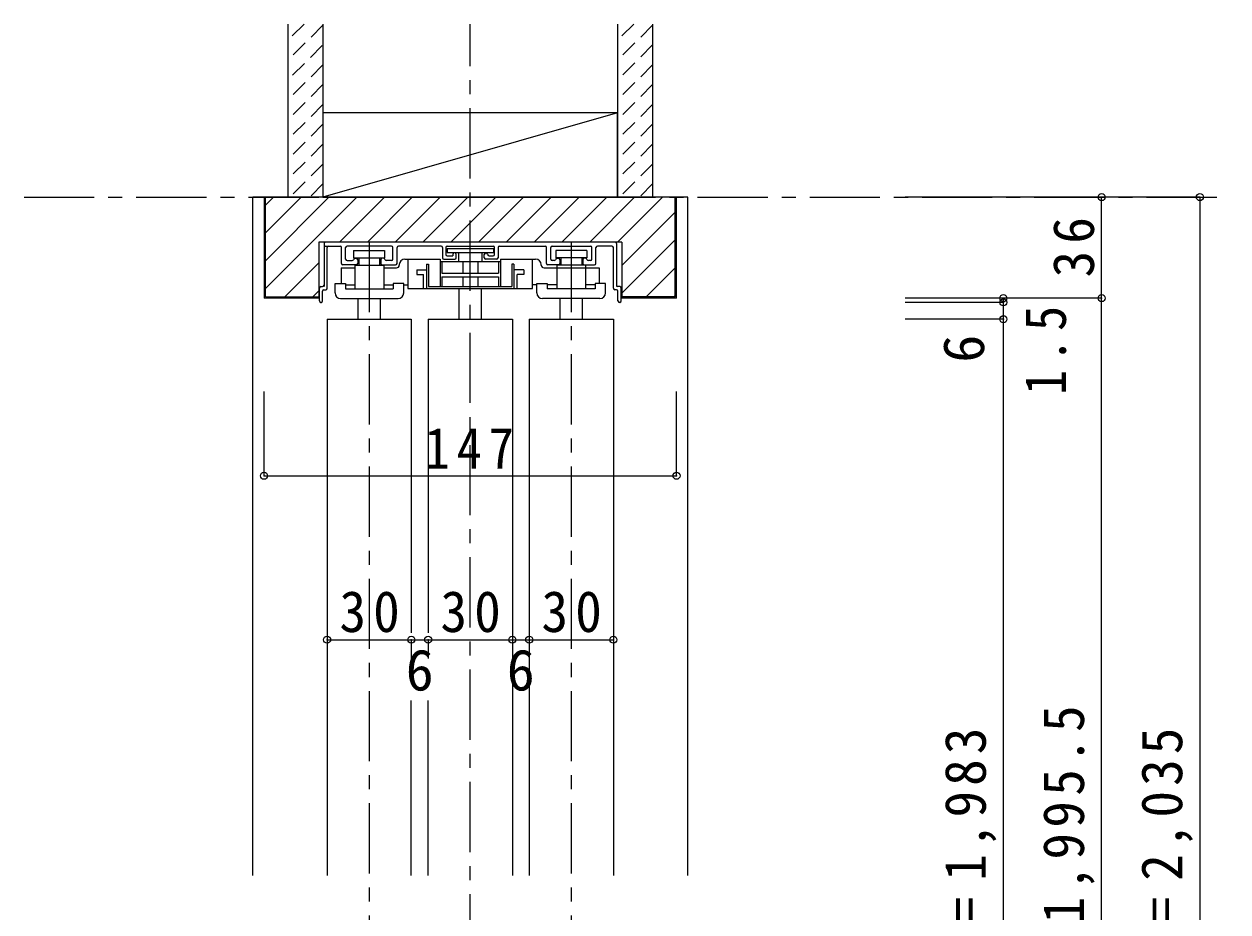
# Model space of a CAD drawing. Units: millimetres at full size, sheet at 1:5. Extents: x -973 to 977, y -701 to 696.
# Drawn here: x 71.7 to 500.7, y -318.8 to -2.5 of the extents above; entities that cross this region are included whole.
import ezdxf
from ezdxf.enums import TextEntityAlignment as Align

# ---------------------------------------------------------------- set-up
doc = ezdxf.new("R2010")
doc.units = ezdxf.units.MM
doc.header["$LTSCALE"] = 5
doc.header["$PDMODE"] = 32
doc.header["$PDSIZE"] = 2.5
doc.linetypes.add('CHAIN1', pattern=[8, 5, -1, 1, -1])
doc.linetypes.add('DASHED1', pattern=[1.8, 1.2, -0.6])
for name, color, linetype in [('0-1_通り芯', 4, 'CHAIN1'), ('0-2_柱', 7, 'Continuous'), ('0-3_仕上げ', 7, 'Continuous'), ('0-4_枠', 3, 'Continuous'), ('0-6_扉', 6, 'Continuous'), ('0-7_金物', 7, 'Continuous'), ('0-A_文字', 3, 'Continuous'), ('0-B_寸法', 7, 'Continuous'), ('0-C_ハッチ', 4, 'DASHED1')]:
    doc.layers.add(name, color=color, linetype=linetype)
doc.styles.add('ＭＳ ゴシック', font='')
doc.styles.get('ＭＳ ゴシック').set_extended_font_data('MS Gothic')

msp = doc.modelspace()

# ---------------------------------------------------------------- linework, layer by layer
at = {"layer": '0-1_通り芯'}
for p, q in [((230.653, -577.5), (230.653, -2.5)), ((71.653, -64.151), (500.653, -64.151)), ((194.653, -80.151), (194.653, -555.5)), ((266.653, -80.151), (266.653, -555.5))]:
    msp.add_line(p, q, dxfattribs=at)
at = {"layer": '0-2_柱'}
for p, q in [((178.153, -34.151), (178.153, -64.151)), ((283.153, -34.151), (178.153, -34.151)), ((283.153, -34.151), (178.153, -64.151)), ((283.153, -64.151), (283.153, -34.151)), ((178.153, -64.151), (283.153, -64.151))]:
    msp.add_line(p, q, dxfattribs=at)
at = {"layer": '0-3_仕上げ', "color": 2}
for p, q in [((165.653, -2.5), (165.653, -64.151)), ((178.153, -2.5), (178.153, -64.151)), ((283.153, -2.5), (283.153, -64.151)), ((295.653, -2.5), (295.653, -64.151)), ((178.153, -64.151), (165.653, -64.151)), ((295.653, -64.151), (283.153, -64.151))]:
    msp.add_line(p, q, dxfattribs=at)
at = {"layer": '0-4_枠', "color": 4}
for p, q in [((157.153, -64.151), (153.153, -64.151)), ((153.153, -305.826), (153.153, -64.151)), ((308.153, -64.151), (304.153, -64.151)), ((308.153, -305.826), (308.153, -64.151))]:
    msp.add_line(p, q, dxfattribs=at)
at = {"layer": '0-4_枠'}
for p, q in [((157.153, -64.151), (157.153, -100.151)), ((304.153, -64.151), (157.153, -64.151)), ((157.653, -99.651), (157.653, -64.151)), ((303.653, -99.651), (303.653, -64.151)), ((304.153, -100.151), (304.153, -64.151)), ((176.653, -100.151), (157.153, -100.151)), ((157.653, -99.651), (176.653, -99.651)), ((303.653, -99.651), (284.653, -99.651)), ((304.153, -100.151), (284.653, -100.151))]:
    msp.add_line(p, q, dxfattribs=at)
at = {"layer": '0-6_扉'}
for p, q in [((179.653, -107.651), (209.653, -107.651)), ((179.653, -107.651), (179.653, -305.826)), ((209.653, -107.651), (209.653, -219.351)), ((215.653, -107.651), (245.653, -107.651)), ((215.653, -107.651), (215.653, -219.351)), ((245.653, -107.651), (245.653, -305.826)), ((251.653, -107.651), (281.653, -107.651)), ((251.653, -107.651), (251.653, -305.826)), ((281.653, -107.651), (281.653, -305.826)), ((209.653, -305.826), (209.653, -243.51)), ((215.653, -305.826), (215.653, -243.51))]:
    msp.add_line(p, q, dxfattribs=at)
at = {"layer": '0-7_金物'}
for p, q in [((178.551, -80.651), (178.551, -96.051)), ((282.251, -80.151), (179.051, -80.151)), ((282.751, -80.651), (282.751, -96.051)), ((179.051, -81.651), (184.251, -81.651)), ((179.651, -96.651), (179.651, -82.151)), ((184.751, -87.751), (184.751, -82.151)), ((186.251, -86.251), (186.251, -82.151)), ((202.551, -81.651), (186.751, -81.651)), ((189.058, -83.204), (200.13, -83.204)), ((190.936, -85.774), (190.936, -88.428)), ((198.35, -85.774), (198.35, -88.428)), ((200.13, -83.204), (200.13, -85.774)), ((203.051, -86.251), (203.051, -82.151)), ((204.551, -87.751), (204.551, -82.151)), ((220.251, -81.651), (205.037, -81.651)), ((220.751, -82.151), (220.751, -85.751)), ((221.951, -82.151), (221.951, -84.551)), ((222.367, -82.513), (238.932, -82.513)), ((222.367, -82.513), (222.367, -83.894)), ((222.367, -83.894), (238.932, -83.894)), ((222.451, -81.651), (238.851, -81.651)), ((222.451, -85.051), (224.451, -85.051)), ((224.451, -84.551), (224.451, -85.051)), ((225.151, -84.051), (224.951, -84.051)), ((225.651, -85.751), (225.651, -84.551)), ((226.508, -83.98), (226.508, -87.086)), ((234.798, -83.98), (234.798, -87.086)), ((235.651, -85.751), (235.651, -84.551)), ((236.151, -84.051), (236.351, -84.051)), ((237.351, -85.051), (238.851, -85.051)), ((238.932, -82.513), (238.932, -83.894)), ((239.351, -84.551), (239.351, -82.151)), ((240.551, -82.151), (240.551, -85.751)), ((241.051, -81.651), (257.351, -81.651)), ((257.851, -87.751), (257.851, -82.151)), ((259.351, -86.251), (259.351, -82.151)), ((259.851, -81.651), (273.451, -81.651)), ((272.248, -83.204), (261.176, -83.204)), ((261.176, -83.204), (261.176, -85.774)), ((262.956, -85.774), (262.956, -88.428)), ((270.37, -85.774), (270.37, -88.428)), ((273.951, -86.251), (273.951, -82.151)), ((275.451, -87.751), (275.451, -82.151)), ((281.151, -81.651), (275.951, -81.651)), ((281.651, -96.651), (281.651, -82.151)), ((184.678, -89.355), (189.552, -89.355)), ((184.678, -89.355), (184.678, -94.968)), ((190.051, -88.251), (185.251, -88.251)), ((186.751, -86.751), (188.571, -86.751)), ((189.551, -85.951), (190.051, -85.951)), ((189.552, -88.428), (189.552, -96.845)), ((189.552, -88.428), (199.833, -88.428)), ((190.551, -86.451), (190.551, -87.751)), ((198.751, -86.451), (198.751, -87.751)), ((199.751, -85.951), (199.251, -85.951)), ((199.251, -88.251), (204.051, -88.251)), ((199.833, -88.428), (199.833, -96.845)), ((199.833, -89.355), (204.29, -89.355)), ((202.551, -86.751), (200.731, -86.751)), ((205.352, -88.212), (205.352, -88.355)), ((207.352, -86.212), (219.907, -86.212)), ((211.586, -90.035), (214.854, -90.035)), ((211.586, -90.035), (211.586, -91.696)), ((215.075, -87.986), (215.075, -96.736)), ((219.907, -86.212), (219.907, -96.016)), ((220.063, -87.039), (241.399, -87.039)), ((220.555, -87.039), (220.555, -91.227)), ((221.251, -86.251), (225.151, -86.251)), ((227.975, -87.039), (227.975, -91.227)), ((233.331, -87.039), (233.331, -91.227)), ((240.051, -86.251), (236.151, -86.251)), ((240.751, -87.039), (240.751, -91.227)), ((241.399, -86.212), (241.399, -96.016)), ((241.399, -86.212), (253.954, -86.212)), ((246.231, -87.986), (245.511, -87.986)), ((245.511, -87.986), (245.511, -96.016)), ((246.231, -87.986), (246.231, -96.736)), ((249.72, -90.035), (246.453, -90.035)), ((249.72, -90.035), (249.72, -91.696)), ((252.877, -96.736), (252.877, -86.212)), ((255.954, -88.355), (255.954, -88.212)), ((256.954, -89.355), (276.629, -89.355)), ((262.055, -88.251), (258.351, -88.251)), ((260.575, -86.751), (259.851, -86.751)), ((271.754, -88.428), (261.473, -88.428)), ((261.473, -88.428), (261.473, -96.845)), ((261.555, -85.951), (262.055, -85.951)), ((262.555, -86.451), (262.555, -87.751)), ((270.755, -86.451), (270.755, -87.751)), ((271.755, -85.951), (271.255, -85.951)), ((271.255, -88.251), (274.951, -88.251)), ((271.754, -88.428), (271.754, -96.845)), ((273.451, -86.751), (272.735, -86.751)), ((276.629, -89.355), (276.629, -94.968)), ((211.586, -91.696), (213.967, -91.696)), ((213.967, -96.736), (213.967, -91.696)), ((220.555, -91.227), (240.751, -91.227)), ((220.555, -92.521), (220.555, -96.016)), ((220.555, -92.521), (240.751, -92.521)), ((227.975, -92.521), (227.975, -96.016)), ((233.331, -92.521), (233.331, -96.016)), ((240.751, -92.521), (240.751, -96.016)), ((249.72, -91.696), (247.339, -91.696)), ((247.339, -96.736), (247.339, -91.696)), ((176.901, -101.151), (176.901, -96.551)), ((177.401, -96.051), (178.051, -96.051)), ((178.001, -101.151), (178.001, -97.651)), ((178.501, -97.151), (179.151, -97.151)), ((182.454, -98.281), (182.454, -94.968)), ((186.165, -95.407), (189.552, -95.407)), ((186.193, -96.845), (203.193, -96.845)), ((199.833, -95.407), (203.193, -95.407)), ((203.193, -94.968), (203.193, -96.845)), ((206.931, -95.407), (208.429, -95.407)), ((215.795, -96.016), (245.511, -96.016)), ((226.653, -107.651), (226.653, -96.736)), ((234.653, -107.651), (234.653, -96.736)), ((254.375, -95.407), (252.877, -95.407)), ((258.113, -94.968), (258.113, -96.845)), ((261.473, -95.407), (258.113, -95.407)), ((275.113, -96.845), (258.113, -96.845)), ((275.141, -95.407), (271.754, -95.407)), ((282.801, -97.151), (282.151, -97.151)), ((283.901, -96.051), (283.251, -96.051)), ((283.301, -101.151), (283.301, -97.651)), ((284.401, -101.151), (284.401, -96.551)), ((177.401, -101.651), (177.501, -101.651)), ((184.454, -100.281), (204.885, -100.281)), ((190.653, -107.651), (190.653, -100.281)), ((198.653, -107.651), (198.653, -100.281)), ((276.852, -100.281), (256.421, -100.281)), ((262.653, -107.651), (262.653, -100.281)), ((270.653, -107.651), (270.653, -100.281)), ((283.901, -101.651), (283.801, -101.651))]:
    msp.add_line(p, q, dxfattribs=at)
for points in [[(189.058, -83.204), (189.058, -85.774), (200.13, -85.774)], [(272.248, -83.204), (272.248, -85.774), (261.176, -85.774)], [(208.429, -86.38), (208.429, -96.736), (252.877, -96.736)], [(215.075, -87.986), (215.795, -87.986), (215.795, -96.016)], [(182.454, -94.968), (186.193, -94.968), (186.193, -96.845)], [(206.931, -98.281), (206.931, -94.968), (203.193, -94.968)], [(254.375, -98.281), (254.375, -94.968), (258.113, -94.968)], [(278.852, -98.281), (278.852, -94.968), (275.113, -94.968), (275.113, -96.845)]]:
    msp.add_lwpolyline(points, dxfattribs=at)
for centre, radius, start, end in [((179.051, -80.651), 0.5, 90, 180), ((282.251, -80.651), 0.5, 0, 90), ((179.051, -82.151), 0.5, 90, 180), ((180.151, -82.151), 0.5, 90, 180), ((184.251, -82.151), 0.5, 0, 90), ((186.751, -82.151), 0.5, 90, 180), ((202.551, -82.151), 0.5, 0, 90), ((205.051, -82.151), 0.5, 90, 180), ((220.251, -82.151), 0.5, 0, 90), ((221.251, -85.751), 0.5, 180, 270), ((222.451, -82.151), 0.5, 90, 180), ((222.451, -84.551), 0.5, 180, 270), ((224.951, -84.551), 0.5, 90, 180), ((225.151, -84.551), 0.5, 0, 90), ((225.151, -85.751), 0.5, 270, 0), ((236.151, -84.551), 0.5, 90, 180), ((236.151, -85.751), 0.5, 180, 270), ((236.351, -84.551), 0.5, 0, 90), ((237.351, -84.551), 0.5, 180, 270), ((238.851, -82.151), 0.5, 0, 90), ((238.851, -84.551), 0.5, 270, 0), ((240.051, -85.751), 0.5, 270, 0), ((241.051, -82.151), 0.5, 90, 180), ((257.351, -82.151), 0.5, 0, 90), ((259.851, -82.151), 0.5, 90, 180), ((273.451, -82.151), 0.5, 0, 90), ((275.951, -82.151), 0.5, 90, 180), ((281.151, -82.151), 0.5, 0, 90), ((185.251, -87.751), 0.5, 180, 270), ((186.751, -86.251), 0.5, 180, 270), ((188.571, -86.251), 0.5, 270, 348.46303), ((189.551, -86.451), 0.5, 90, 168.46303), ((190.051, -86.451), 0.5, 0, 90), ((190.051, -87.751), 0.5, 270, 0), ((199.251, -86.451), 0.5, 90, 180), ((199.251, -87.751), 0.5, 180, 270), ((199.751, -86.451), 0.5, 11.53696, 90), ((200.731, -86.251), 0.5, 191.53696, 270), ((202.551, -86.251), 0.5, 270, 0), ((204.051, -87.751), 0.5, 270, 0), ((204.352, -88.355), 1, 270, 0), ((207.352, -88.212), 2, 90, 180), ((253.954, -88.212), 2, 0, 90), ((256.954, -88.355), 1, 180, 270), ((256.954, -88.355), 1, 180, 270), ((258.351, -87.751), 0.5, 180, 270), ((259.851, -86.251), 0.5, 180, 270), ((260.575, -86.251), 0.5, 270, 348.46304), ((261.555, -86.451), 0.5, 90, 168.46304), ((262.055, -86.451), 0.5, 0, 90), ((262.055, -87.751), 0.5, 270, 0), ((271.255, -86.451), 0.5, 90, 180), ((271.255, -87.751), 0.5, 180, 270), ((271.755, -86.451), 0.5, 11.53697, 90), ((272.735, -86.251), 0.5, 191.53697, 270), ((273.451, -86.251), 0.5, 270, 0), ((274.951, -87.751), 0.5, 270, 0), ((177.401, -96.551), 0.5, 90, 180), ((178.501, -97.651), 0.5, 90, 180), ((178.051, -95.551), 0.5, 270, 0), ((179.151, -96.651), 0.5, 270, 0), ((184.454, -98.281), 2, 180, 270), ((204.931, -98.281), 2, 270, 0), ((256.375, -98.281), 2, 180, 270), ((276.852, -98.281), 2, 270, 0), ((282.151, -96.651), 0.5, 180, 270), ((283.251, -95.551), 0.5, 180, 270), ((282.801, -97.651), 0.5, 0, 90), ((283.901, -96.551), 0.5, 0, 90), ((177.401, -101.151), 0.5, 180, 270), ((177.501, -101.151), 0.5, 270, 0), ((283.801, -101.151), 0.5, 180, 270), ((283.901, -101.151), 0.5, 270, 0)]:
    msp.add_arc(centre, radius, start, end, dxfattribs=at)
at = {"layer": '0-A_文字'}
for p, q in [((176.653, -80.151), (176.653, -100.151)), ((284.653, -80.151), (176.653, -80.151)), ((284.653, -80.151), (284.653, -100.151))]:
    msp.add_line(p, q, dxfattribs=at)
at = {"layer": '0-B_寸法', "color": 4}
for p, q in [((490.653, -64.151), (385.653, -64.151)), ((455.653, -100.151), (455.653, -64.151)), ((490.653, -64.151), (490.653, -567.5)), ((455.653, -100.151), (385.653, -100.151)), ((420.653, -101.651), (385.653, -101.651)), ((420.653, -101.651), (420.653, -100.151)), ((420.653, -107.651), (420.653, -101.651)), ((455.653, -555.5), (455.653, -100.151)), ((420.653, -107.651), (385.653, -107.651)), ((420.653, -547), (420.653, -107.651)), ((157.153, -163.455), (157.153, -133.455)), ((304.153, -163.455), (304.153, -133.455)), ((157.153, -163.455), (304.153, -163.455)), ((179.653, -221.851), (209.653, -221.851)), ((209.653, -221.851), (209.653, -228.51)), ((209.653, -221.851), (215.653, -221.851)), ((215.653, -221.851), (215.653, -228.51)), ((215.653, -221.851), (245.653, -221.851)), ((245.653, -221.851), (245.653, -228.51)), ((245.653, -221.851), (251.653, -221.851)), ((251.653, -221.851), (251.653, -228.51)), ((251.653, -221.851), (281.653, -221.851))]:
    msp.add_line(p, q, dxfattribs=at)
at = {"layer": '0-B_寸法'}
for p in [(455.653, -64.151), (490.653, -64.151), (420.653, -100.151), (420.653, -101.651), (455.653, -100.151), (420.653, -107.651), (157.153, -163.455), (304.153, -163.455), (179.653, -221.851), (209.653, -221.851), (215.653, -221.851), (245.653, -221.851), (251.653, -221.851), (281.653, -221.851)]:
    msp.add_point(p, dxfattribs=at)
at = {"layer": '0-C_ハッチ'}
for p, q in [((171.444, -2.5), (165.653, -8.291)), ((178.153, -2.862), (165.653, -15.362)), ((288.944, -2.5), (283.153, -8.291)), ((295.653, -2.862), (283.153, -15.362)), ((177.935, -10.151), (165.653, -22.433)), ((295.653, -9.933), (283.153, -22.433)), ((178.153, -17.004), (165.653, -29.504)), ((295.653, -17.004), (283.153, -29.504)), ((178.153, -24.075), (165.653, -36.575)), ((295.653, -24.075), (283.153, -36.575)), ((178.153, -31.147), (165.653, -43.647)), ((295.653, -31.147), (283.153, -43.647)), ((178.153, -38.218), (165.653, -50.718)), ((295.653, -38.218), (283.153, -50.718)), ((178.153, -45.289), (165.653, -57.789)), ((295.653, -45.289), (283.153, -57.789)), ((178.153, -52.36), (166.362, -64.151)), ((295.653, -52.36), (283.862, -64.151)), ((178.153, -59.431), (173.433, -64.151)), ((295.653, -59.431), (290.933, -64.151))]:
    msp.add_line(p, q, dxfattribs=at)
at = {"layer": '0-C_ハッチ', "linetype": 'Continuous'}
for p, q in [((157.653, -67.011), (160.513, -64.151)), ((157.653, -96.71), (190.212, -64.151)), ((157.653, -86.81), (180.312, -64.151)), ((170.413, -64.151), (157.653, -76.911)), ((184.111, -80.151), (200.111, -64.151)), ((194.01, -80.151), (210.01, -64.151)), ((203.91, -80.151), (219.91, -64.151)), ((213.809, -80.151), (229.809, -64.151)), ((223.709, -80.151), (239.709, -64.151)), ((233.608, -80.151), (249.608, -64.151)), ((243.508, -80.151), (259.508, -64.151)), ((253.407, -80.151), (269.407, -64.151)), ((263.307, -80.151), (279.307, -64.151)), ((273.206, -80.151), (289.206, -64.151)), ((283.106, -80.151), (299.106, -64.151)), ((284.653, -88.504), (303.653, -69.504)), ((284.653, -98.403), (303.653, -79.403)), ((164.611, -99.651), (176.653, -87.609)), ((293.304, -99.651), (303.653, -89.303)), ((174.51, -99.651), (176.653, -97.509)), ((303.204, -99.651), (303.653, -99.202))]:
    msp.add_line(p, q, dxfattribs=at)

# ---------------------------------------------------------------- texts
at = {"layer": '0-B_寸法', "style": 'ＭＳ ゴシック'}
msp.add_text('6', height=14.66, rotation=90, dxfattribs=at).set_placement((418.153, -123.144), align=Align.BOTTOM_LEFT)
for p in [(207.653, -244.351), (243.653, -244.351)]:
    msp.add_text('6', height=14.66, dxfattribs=at).set_placement(p, align=Align.BOTTOM_LEFT)
at = {"layer": '0-B_寸法', "char_height": 14.66, "attachment_point": 7, "rotation": 90, "style": 'ＭＳ ゴシック'}
for s, insert in [('\\T1.27;\\W0.95;36', (453.153, -92.776)), ('\\T1.27;\\W0.9;1.5', (443.153, -134.651)), ('\\T1.2;\\W0.95;枠内＝1,995.5', (453.153, -391.326)), ('\\T1.19;\\W0.95;ＤＨ＝1,983', (418.153, -375.576)), ('\\T1.19;\\W0.95;枠外＝2,035', (488.153, -375.576))]:
    msp.add_mtext(s, dxfattribs=dict(at, insert=insert))
at = {"layer": '0-B_寸法', "char_height": 14.66, "attachment_point": 7, "style": 'ＭＳ ゴシック'}
for s, insert in [('\\T1.27;\\W0.9;147', (214.403, -160.955)), ('\\T1.27;\\W0.95;30', (184.028, -219.351)), ('\\T1.27;\\W0.95;30', (220.028, -219.351)), ('\\T1.27;\\W0.95;30', (256.028, -219.351))]:
    msp.add_mtext(s, dxfattribs=dict(at, insert=insert))

doc.saveas('drawing.dxf')
